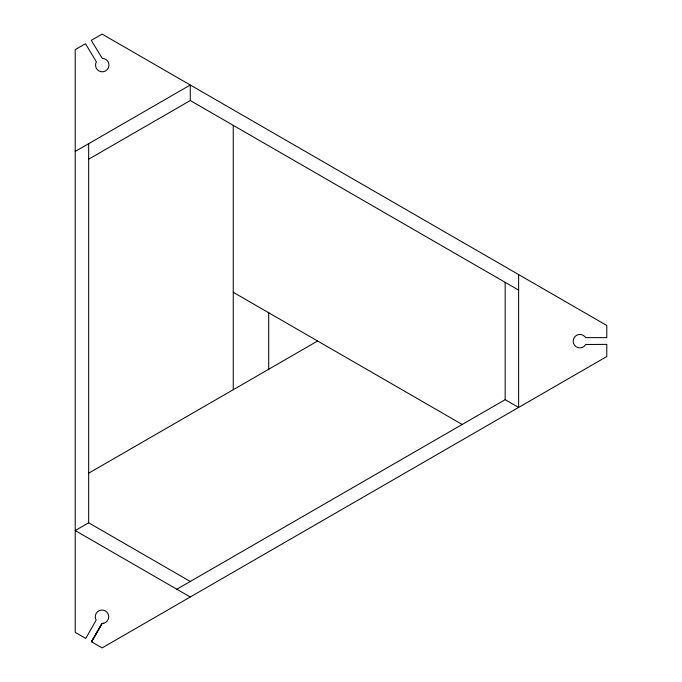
<?xml version="1.0" encoding="UTF-8"?>
<svg xmlns="http://www.w3.org/2000/svg" width="682" height="682" viewBox="0 0 682 682"><rect width="100%" height="100%" fill="white"/><g stroke="black" fill="none" stroke-linecap="round" stroke-linejoin="round"><path stroke-width="1.02" d="M102.036 623.484L91.516 641.779L102.112 647.9L606.784 356.533L606.784 344.359L585.71 344.512A6.726 6.726 0 0 1 576.026 346.661A6.726 6.726 0 0 1 574.73 336.831A6.726 6.726 0 0 1 584.636 336.397L585.591 337.641L606.784 337.641L606.784 325.467L102.112 34.1L91.277 40.357L102.249 58.362A6.726 6.726 0 0 1 108.95 65.668A6.726 6.726 0 0 1 101.081 71.704A6.726 6.726 0 0 1 95.753 63.341L96.375 61.849L85.455 43.716L75.216 49.633L75.216 632.367L85.753 638.454L96.162 620.126A6.726 6.726 0 0 1 99.137 610.671A6.726 6.726 0 0 1 108.302 614.465A6.726 6.726 0 0 1 103.724 623.263L102.036 623.484L91.516 641.779L102.027 623.484L103.724 623.263M75.216 151.438L190.278 85.003L190.278 100.535L518.618 290.097M88.669 159.204L190.278 100.535M88.669 473.189L317.616 341M88.669 143.672L88.669 522.796L75.216 530.562L190.278 596.997M176.834 589.231L505.166 399.669L505.166 282.331M505.166 399.669L518.618 407.435L518.618 274.565M233.253 292.288L462.2 424.477M88.669 522.796L190.278 581.465M268.708 312.262L268.708 369.738M233.253 125.343L233.253 389.712"/></g></svg>
